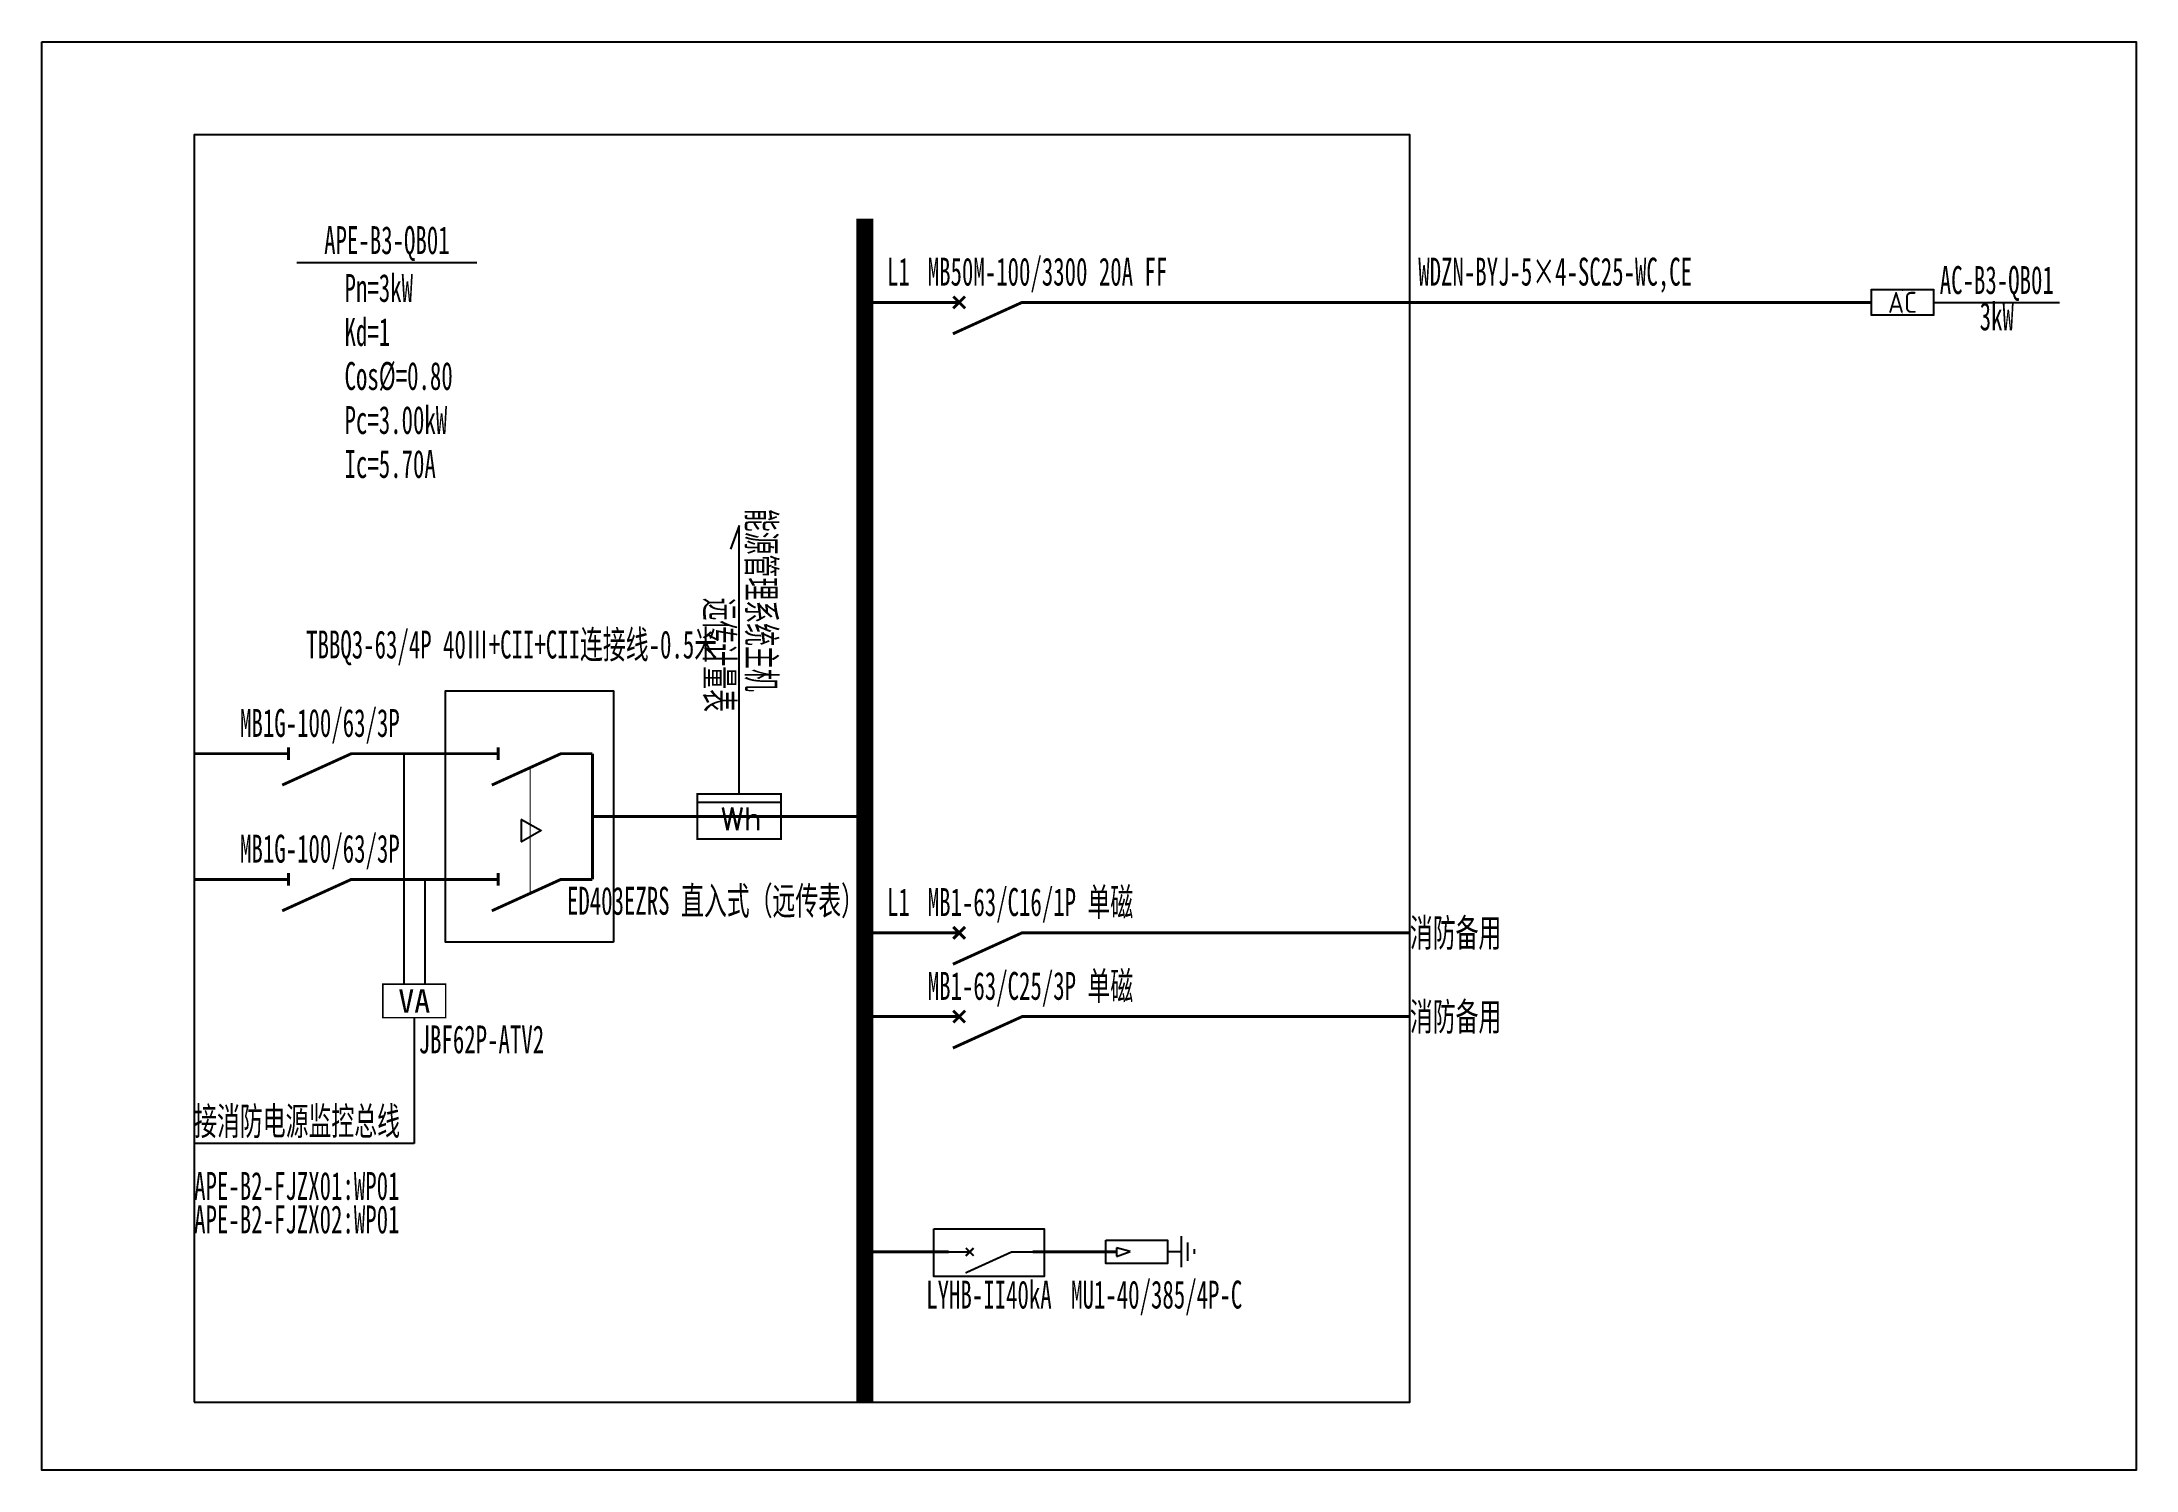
# Model space of a CAD drawing. Extents: x 1454590 to 1459085, y 405040 to 408107.
import ezdxf
from ezdxf.enums import TextEntityAlignment as Align

# ---------------------------------------------------------------- set-up
doc = ezdxf.new("R2010")
doc.units = 0
doc.header["$MEASUREMENT"] = 0
for name, color, linetype in [('ELEMENT', 3, 'Continuous'), ('WIRE-照明', 4, 'Continuous'), ('WIRE-系统', 4, 'Continuous'), ('系统图', 1, 'Continuous')]:
    doc.layers.add(name, color=color, linetype=linetype)
doc.styles.add('_SIMPLEX', font='simplex_.ttf', dxfattribs={"width": 0.6})
doc.styles.add('_TEL_ATTDEF', font='GBENOR', dxfattribs={"width": 0.8, "height": 3, "bigfont": 'GBCBIG'})
doc.styles.add('_TEL_DIM', font='', dxfattribs={"width": 0.8, "height": 3.5})
doc.styles.add('宋体', font='', dxfattribs={"width": 0.8, "height": 3.5})
doc.styles.get('_TEL_DIM').set_extended_font_data('SimSun')
doc.styles.get('宋体').set_extended_font_data('SimSun')

# ---------------------------------------------------------------- blocks, each defined once
blk = doc.blocks.new('$element$00000492')
blk.add_line((0.173, 0), (0.173, -1))
at = {"const_width": 0.0233}
blk.add_lwpolyline([(-0.267, 0), (0.267, 0), (0.267, -1), (-0.267, -1), (-0.267, 0)], dxfattribs=at)
at = {"style": '_SIMPLEX'}
blk.add_text('Wh', height=0.2667, rotation=270, dxfattribs=at).set_placement((-0.161, -0.281))
at = {"flags": 9}
blk.add_attdef('S', (0, 0), '', height=0.00000667, dxfattribs=at)
blk.add_attdef('S', (0, 0), '', height=0.00000667, dxfattribs=at)
blk.add_attdef('S', (0, 0), '', height=0.00000667, dxfattribs=at)
blk = doc.blocks.new('$equip$00002708')
for p, q in [((-0.75, 0.6), (-0.75, 0)), ((0.75, 0.6), (-0.75, 0.6)), ((0.75, 0), (0.75, 0.6)), ((-0.75, 0), (0.75, 0))]:
    blk.add_line(p, q)
at = {"const_width": 0.04}
blk.add_lwpolyline([(-0.75, 0.6), (-0.75, 0), (0.75, 0), (0.75, 0.6), (-0.75, 0.6), (-0.75, 0)], dxfattribs=at)
for p in [(0, 0.6), (-0.75, 0.3), (0, 0), (0.75, 0.3)]:
    blk.add_point(p)
at = {"color": 7}
blk.add_attdef('$TEXT$', text='', height=0.5, dxfattribs=at).set_placement((0, 0.3), align=Align.MIDDLE_CENTER)
at = {"color": 7, "style": '_TEL_DIM', "flags": 1}
for tag in ['A', 'REMARK']:
    blk.add_attdef(tag, text='', height=0.00002, dxfattribs=at).set_placement((0, 0), align=Align.MIDDLE_CENTER)
blk = doc.blocks.new('$element$00000497')
at = {"const_width": 0.0233}
for points in [[(0, 0), (0, -0.25)], [(0, -1), (0, -0.75), (-0.25, -0.2)], [(-0.047, -0.297), (0.047, -0.203)], [(-0.047, -0.203), (0.047, -0.297)]]:
    blk.add_lwpolyline(points, dxfattribs=at)
at = {"flags": 9}
blk.add_attdef('S', (0, 0), '', height=0.00000667, dxfattribs=at)
blk = doc.blocks.new('$element$00000519')
at = {"const_width": 0.0233}
for points in [[(0, 0), (0, -0.25)], [(0, -1), (0, -0.75), (-0.25, -0.2)], [(-0.05, -0.25), (0.05, -0.25)]]:
    blk.add_lwpolyline(points, dxfattribs=at)
at = {"flags": 9}
blk.add_attdef('S', (0, 0), '', height=0.00000667, dxfattribs=at)
blk = doc.blocks.new('A$C2B062C5C')
at = {"const_width": 17.5}
blk.add_lwpolyline([(-375, 0), (-375, 400), (375, 400), (375, 0), (-375, 0)], dxfattribs=at)
at = {"style": '_TEL_DIM'}
blk.add_text('VA', height=280, rotation=0, dxfattribs=at).set_placement((0, 200), align=Align.MIDDLE_CENTER)
at = {"flags": 9}
blk.add_attdef('S', (-375, 200), '', height=0.005, rotation=90, dxfattribs=at)
blk.add_attdef('S', (-375, 200), '', height=0.005, rotation=90, dxfattribs=at)
blk.add_attdef('S', (-375, 200), '', height=0.005, rotation=90, dxfattribs=at)
blk = doc.blocks.new('ATSE')
blk.add_lwpolyline([(-1.5, -1.167), (-1.5, 0.167), (0.5, 0.167), (0.5, -1.167)], close=True)
at = {"layer": 'WIRE-照明', "linetype": 'Continuous', "const_width": 0.0233}
for points in [[(-1, 0), (-1, 0.167)], [(0, 0), (0, 0.167)]]:
    blk.add_lwpolyline(points, dxfattribs=at)
at = {"layer": 'WIRE-系统', "color": 3, "linetype": 'Continuous'}
for p, q in [((-0.701, -0.437), (-0.523, -0.437)), ((-0.612, -0.592), (-0.701, -0.437)), ((-0.523, -0.437), (-0.612, -0.592))]:
    blk.add_line(p, q, dxfattribs=at)
at = {"layer": 'WIRE-系统', "color": 2, "linetype": 'Continuous', "const_width": 0.01}
blk.add_lwpolyline([(-1.112, -0.505), (-0.112, -0.505)], dxfattribs=at)
at = {"layer": 'WIRE-系统', "color": 3, "linetype": 'Continuous', "const_width": 0.01}
blk.add_lwpolyline([(-0.612, -0.592), (-0.523, -0.437), (-0.701, -0.437)], close=True, dxfattribs=at)
at = {"layer": 'WIRE-系统', "linetype": 'Continuous', "const_width": 0.0233}
for points in [[(-1, -1), (0, -1)], [(-0.5, -1.167), (-0.5, -1)]]:
    blk.add_lwpolyline(points, dxfattribs=at)
at = {"layer": 'ELEMENT'}
for p in [(-1, 0), (0, 0)]:
    blk.add_blockref('$element$00000519', p, dxfattribs=at)

msp = doc.modelspace()

# ---------------------------------------------------------------- linework, layer by layer
at = {"color": 0, "linetype": 'ByBlock'}
for p, q in [((1455137.1, 407633.3), (1455523.3, 407633.3)), ((1457035.4, 405542.6), (1457035.4, 405475.4)), ((1456925.6, 405509.6), (1456896.3, 405517.5)), ((1456896.3, 405517.5), (1456896.3, 405499.3)), ((1456896.3, 405498.8), (1456925.6, 405509.6)), ((1457006.1, 405509.5), (1457034.2, 405509.5)), ((1457049.2, 405528.6), (1457049.2, 405489.4)), ((1457062.9, 405514.2), (1457062.9, 405504.4))]:
    msp.add_line(p, q, dxfattribs=at)
at = {"color": 0, "linetype": 'ByBlock', "ltscale": 0.2}
for p, q in [((1456086.4, 407068.1), (1456067.9, 407017.4)), ((1456086.4, 406491.5), (1456086.4, 407068.1))]:
    msp.add_line(p, q, dxfattribs=at)
at = {"color": 0, "linetype": 'ByBlock'}
for points in [[(1454916.4, 405185.6), (1457526.3, 405185.6), (1457526.3, 407907.6), (1454916.4, 407907.6)], [(1456504.3, 405557.9), (1456741, 405557.9), (1456741, 405455.9), (1456504.3, 405455.9)], [(1456873.6, 405533.6), (1457006.3, 405533.6), (1457006.3, 405483.6), (1456873.6, 405483.6)]]:
    msp.add_lwpolyline(points, close=True, dxfattribs=at)
for points, const_width in [([(1456356.3, 407727.6), (1456356.3, 405185.6)], 36), ([(1456356.3, 407547.6), (1456491.3, 407547.6)], 6.3), ([(1456761.3, 407547.6), (1458516.3, 407547.6)], 6.3), ([(1455051.4, 406578.5), (1454916.4, 406578.5)], 6.3), ([(1455321.4, 406578.5), (1455456.4, 406578.5)], 6.3), ([(1455816.4, 406443.5), (1456356.3, 406443.5)], 6.3), ([(1455051.4, 406308.5), (1454916.4, 406308.5)], 6.3), ([(1455321.4, 406308.5), (1455456.4, 406308.5)], 6.3), ([(1456356.3, 406193.8), (1456491.3, 406193.8)], 6.3), ([(1456761.3, 406193.8), (1457526.3, 406193.8)], 6.3), ([(1456356.3, 406013.8), (1456491.3, 406013.8)], 6.3), ([(1456761.3, 406013.8), (1457526.3, 406013.8)], 6.3), ([(1456356.3, 405508.4), (1456536.4, 405508.4)], 6.3), ([(1456716.4, 405508.4), (1456896.3, 405508.4)], 6.3)]:
    msp.add_lwpolyline(points, dxfattribs=dict(at, const_width=const_width))
for points in [[(1458651.3, 407547.6), (1458921.3, 407547.6)], [(1455366.4, 406578.5), (1455366.4, 406083.9)], [(1455411.4, 406308.5), (1455411.4, 406083.9)], [(1455388.9, 406011.5), (1455388.9, 405741.5)], [(1455388.9, 405741.5), (1454916.4, 405741.5)]]:
    msp.add_lwpolyline(points, dxfattribs=at)
at = {"layer": '系统图'}
msp.add_lwpolyline([(1454589.5, 408107), (1459085.4, 408107), (1459085.4, 405039.9), (1454589.5, 405039.9)], close=True, dxfattribs=at)

# ---------------------------------------------------------------- block references
at = {"color": 0, "linetype": 'ByBlock', "rotation": 90}
for name, p, xscale, yscale, zscale in [('$element$00000497', (1456491.3, 407547.6), 270, 270, 270), ('ATSE', (1455501.4, 406578.5), 270, 270, 270), ('$element$00000519', (1455051.4, 406578.5), 270, 270, 270), ('$element$00000492', (1455996.4, 406443.5), 180, 180, 180), ('$element$00000519', (1455051.4, 406308.5), 270, 270, 270), ('$element$00000497', (1456491.3, 406193.8), 270, 270, 270), ('$element$00000497', (1456491.3, 406013.8), 270, 270, 270), ('$element$00000497', (1456536.4, 405508.4), 180, 180, 180)]:
    msp.add_blockref(name, p, dxfattribs=dict(at, xscale=xscale, yscale=yscale, zscale=zscale))
at = {"color": 0, "linetype": 'ByBlock'}
ref = msp.add_blockref('$equip$00002708', (1458583.8, 407520.6), dxfattribs=dict(at, xscale=90, yscale=90, zscale=90))
ref.add_attrib('$TEXT$', 'AC', dxfattribs={"color": 7, "height": 45, "style": '_TEL_ATTDEF'}).set_placement((1458583.8, 407547.6), align=Align.MIDDLE_CENTER)
at = {"color": 0, "linetype": 'ByBlock', "xscale": 0.18, "yscale": 0.18, "zscale": 0.18}
msp.add_blockref('A$C2B062C5C', (1455388.9, 406011.5), dxfattribs=at)

# ---------------------------------------------------------------- texts
at = {"color": 0, "linetype": 'ByBlock', "style": '宋体', "width": 0.6}
for s, p in [('APE-B3-QB01', (1455330.2, 407633.3)), ('L1', (1456428.3, 407565.6)), ('AC-B3-QB01', (1458786.3, 407547.6)), ('L1', (1456428.3, 406211.8))]:
    msp.add_text(s, height=60, dxfattribs=at).set_placement(p, align=Align.BOTTOM_CENTER)
at = {"color": 4, "linetype": 'ByBlock', "style": '宋体', "width": 0.6}
msp.add_text('MB50M-100/3300 20A FF', height=60, dxfattribs=at).set_placement((1456491.3, 407565.6), align=Align.BOTTOM_LEFT)
at = {"color": 0, "linetype": 'ByBlock', "style": '宋体', "width": 0.6}
for s, p in [('WDZN-BYJ-5×4-SC25-WC,CE', (1457544.3, 407565.6)), ('接消防电源监控总线 ', (1454916.4, 405741.5)), ('APE-B2-FJZX01:WP01', (1454916.4, 405602.3)), ('APE-B2-FJZX02:WP01', (1454916.4, 405530.3))]:
    msp.add_text(s, height=60, dxfattribs=at).set_placement(p, align=Align.BOTTOM_LEFT)
for s, p in [('Pn=3kW', (1455239.3, 407548.6)), ('Kd=1', (1455239.3, 407454.1)), ('Cos%%C=0.80', (1455239.3, 407359.6)), ('Pc=3.00kW', (1455239.3, 407265.1)), ('Ic=5.70A', (1455239.3, 407170.6))]:
    msp.add_text(s, height=60, dxfattribs=at).set_placement(p)
msp.add_text('3kW', height=60, dxfattribs=at).set_placement((1458786.3, 407547.6), align=Align.TOP_CENTER)
for s, p in [('能源管理系统主机', (1456086.4, 406711.4)), ('远传计量表', (1455996.4, 406667.9))]:
    msp.add_text(s, height=60, rotation=270, dxfattribs=at).set_placement(p, align=Align.BOTTOM_RIGHT)
at = {"color": 40, "linetype": 'ByBlock', "style": '宋体', "width": 0.6}
msp.add_text('TBBQ3-63/4P 40Ⅲ+CII+CII连接线-0.5米', height=60, dxfattribs=at).set_placement((1455598, 406764.9), align=Align.BOTTOM_CENTER)
at = {"color": 1, "linetype": 'ByBlock', "style": '宋体', "width": 0.6}
for p in [(1455186.4, 406596.5), (1455186.4, 406326.5)]:
    msp.add_text('MB1G-100/63/3P', height=60, dxfattribs=at).set_placement(p, align=Align.BOTTOM_CENTER)
at = {"color": 2, "linetype": 'ByBlock', "style": '宋体', "width": 0.6}
msp.add_text('ED403EZRS 直入式（远传表）', height=60, dxfattribs=at).set_placement((1456035.6, 406292.5), align=Align.TOP_CENTER)
msp.add_text('MB1-63/C16/1P 单磁', height=60, dxfattribs=at).set_placement((1456491.3, 406211.8), align=Align.BOTTOM_LEFT)
at = {"color": 0, "linetype": 'ByBlock', "style": '宋体', "width": 0.6}
for p in [(1457526.3, 406193.8), (1457526.3, 406013.8)]:
    msp.add_text('消防备用', height=60, dxfattribs=at).set_placement(p, align=Align.MIDDLE_LEFT)
at = {"color": 30, "linetype": 'ByBlock', "style": '宋体', "width": 0.6}
msp.add_text('MB1-63/C25/3P 单磁', height=60, dxfattribs=at).set_placement((1456491.3, 406031.8), align=Align.BOTTOM_LEFT)
at = {"color": 1, "linetype": 'ByBlock', "style": '宋体', "width": 0.6}
msp.add_text('JBF62P-ATV2', height=60, dxfattribs=at).set_placement((1455398.4, 405916.9), align=Align.BOTTOM_LEFT)
at = {"color": 40, "linetype": 'ByBlock', "style": '宋体', "width": 0.6}
msp.add_text('LYHB-II40kA', height=60, dxfattribs=at).set_placement((1456622.7, 405446.9), align=Align.TOP_CENTER)
at = {"color": 30, "linetype": 'ByBlock', "style": '宋体', "width": 0.6}
msp.add_text('MU1-40/385/4P-C', height=60, dxfattribs=at).set_placement((1456982.8, 405446.9), align=Align.TOP_CENTER)

doc.saveas('drawing.dxf')
